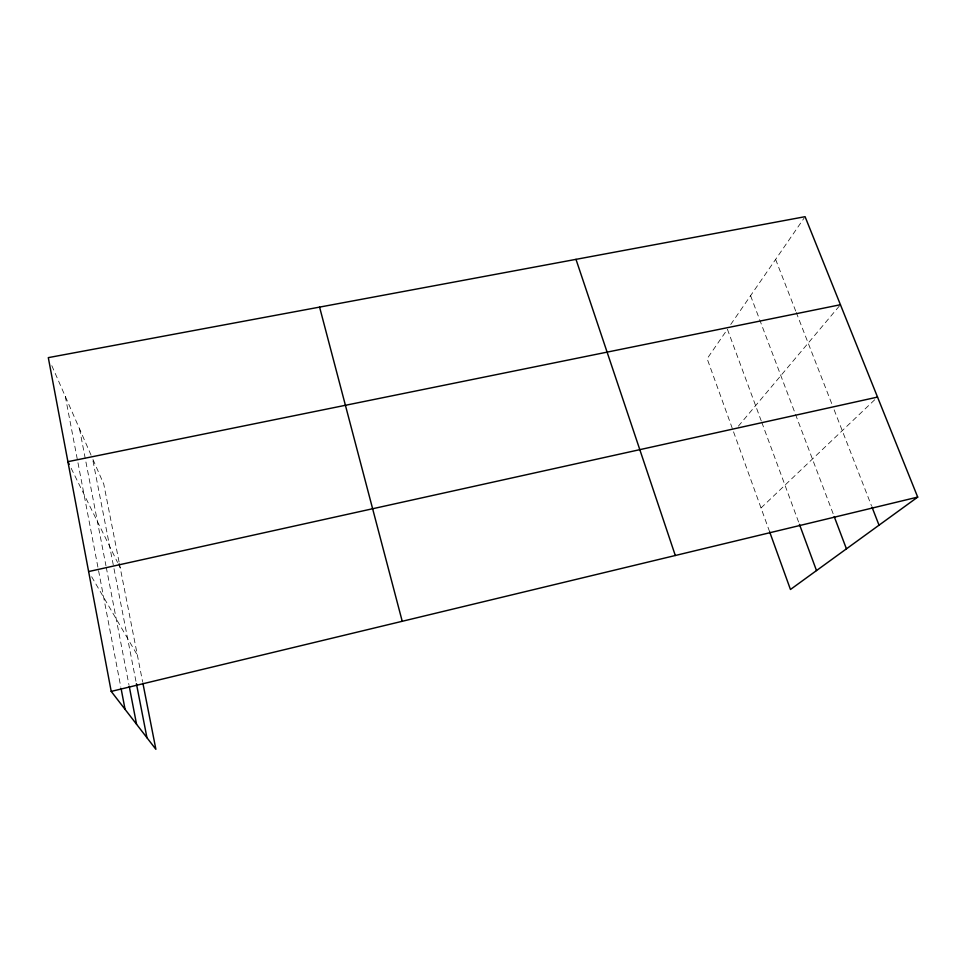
<?xml version="1.0" encoding="UTF-8"?>
<svg xmlns="http://www.w3.org/2000/svg" width="966" height="966" viewBox="0 0 966 966"><rect width="100%" height="100%" fill="white"/><g stroke="black" fill="none" stroke-linecap="round" stroke-linejoin="round"><path stroke-width="0.72" stroke-dasharray="4.83 3.62" d="M730.731 324.479L804.231 217.905M738.35 426.187L840.432 304.725M761.027 507.947L876.464 398.101M91.637 576.726L137.401 655.226M71.134 468.208L117.586 562.49M118.25 563.83L120.231 567.851M51.814 365.655L91.335 455.759M775.613 259.407L795.694 311.016M796.238 312.416L831.967 404.247M834.141 409.813L871.453 505.725M750.582 295.705L759.071 318.14M759.602 319.541L833.682 515.168M761.28 420.995L727.422 329.285L707.136 358.688L769.648 531.843M761.8 422.384L798.93 522.968M119.072 561.983L103.773 484.111L92.519 458.452L136.134 682.237M119.361 563.444L142.594 681.694M79.526 428.832L105.97 565.822M106.26 567.296L128.925 684.749M65.29 396.374L120.847 687.273"/><path stroke-width="1.45" d="M142.883 683.167L155.888 749.314L111.211 691.402L48.3 357.637L805.076 216.686L917.7 497.104L790.454 589.489L769.648 531.843M111.211 691.402L917.7 497.104M88.618 571.558L877.526 397.086M840.432 304.725L67.91 461.676L69.202 464.296M871.996 507.114L879.024 525.178M834.213 516.568L846.433 548.845M799.45 524.369L816.499 570.58M575.99 259.359L675.306 555.498M319.589 307.116L402.23 621.283M136.423 683.699L146.953 737.734M129.215 686.21L136.556 724.258M121.124 688.746L125.073 709.37"/></g></svg>
